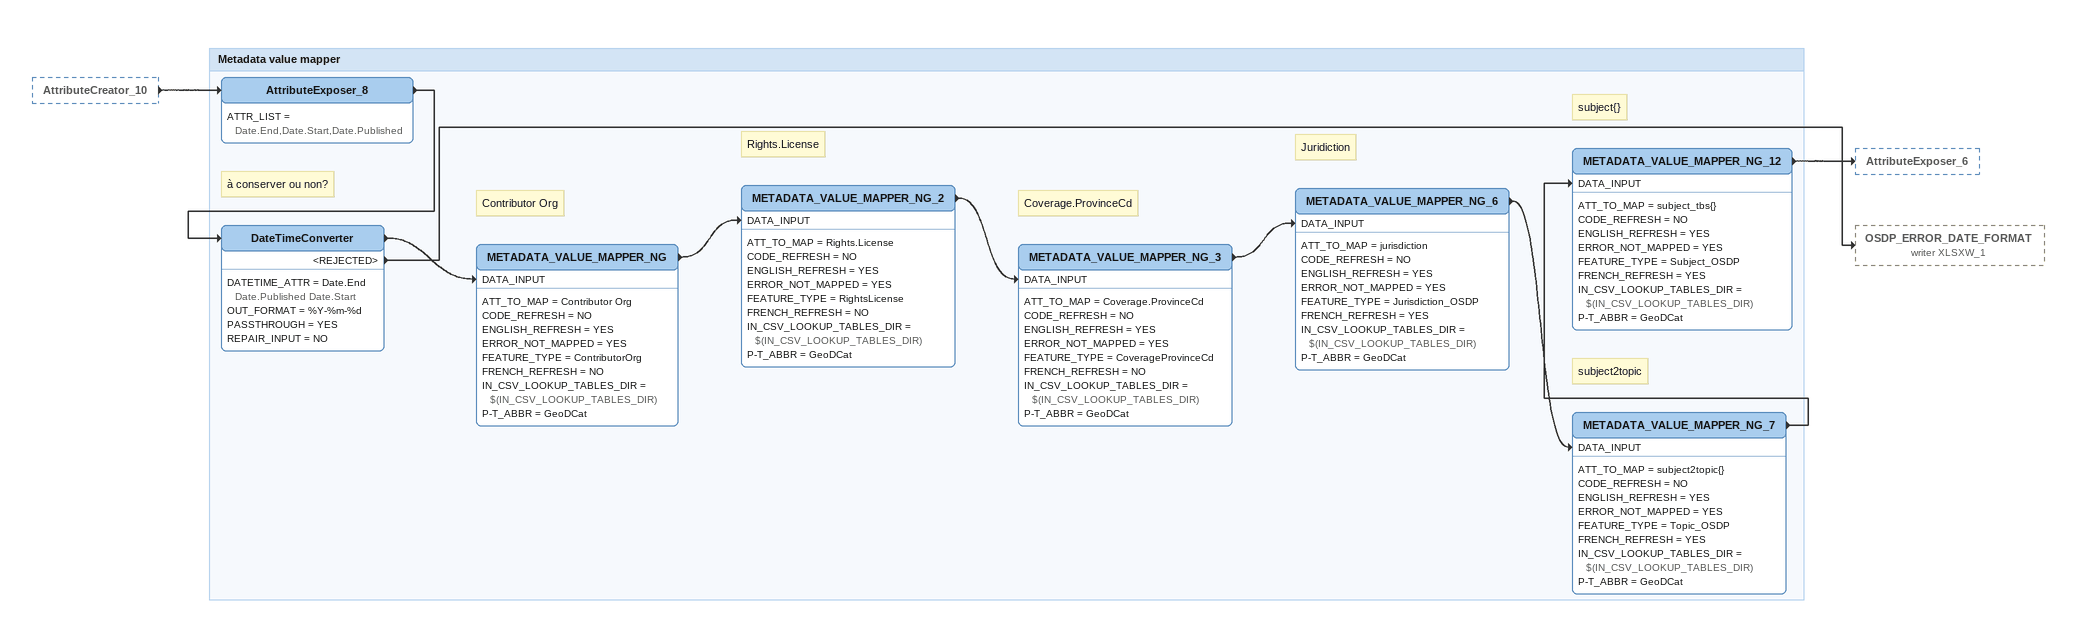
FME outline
AttributeCreator_10 [outside]
    -> AttributeExposer_8

Bookmark: Metadata value mapper
AttributeExposer_8
    ATTR_LIST = Date.End,Date.Start,Date.Published
    -> DateTimeConverter
Note: à conserver ou non?
DateTimeConverter
    DATETIME_ATTR = Date.End Date.Published Date.Start
    OUT_FORMAT = %Y-%m-%d
    PASSTHROUGH = YES
    REPAIR_INPUT = NO
    -> METADATA_VALUE_MAPPER_NG [DATA_INPUT]
    <REJECTED> -> OSDP_ERROR_DATE_FORMAT (writer XLSXW_1)
Note: Contributor Org
METADATA_VALUE_MAPPER_NG
    ATT_TO_MAP = Contributor Org
    CODE_REFRESH = NO
    ENGLISH_REFRESH = YES
    ERROR_NOT_MAPPED = YES
    FEATURE_TYPE = ContributorOrg
    FRENCH_REFRESH = NO
    IN_CSV_LOOKUP_TABLES_DIR = $(IN_CSV_LOOKUP_TABLES_DIR)
    P-T_ABBR = GeoDCat
    -> METADATA_VALUE_MAPPER_NG_2 [DATA_INPUT]
Note: Rights.License
METADATA_VALUE_MAPPER_NG_2
    ATT_TO_MAP = Rights.License
    CODE_REFRESH = NO
    ENGLISH_REFRESH = YES
    ERROR_NOT_MAPPED = YES
    FEATURE_TYPE = RightsLicense
    FRENCH_REFRESH = NO
    IN_CSV_LOOKUP_TABLES_DIR = $(IN_CSV_LOOKUP_TABLES_DIR)
    P-T_ABBR = GeoDCat
    -> METADATA_VALUE_MAPPER_NG_3 [DATA_INPUT]
Note: Coverage.ProvinceCd
METADATA_VALUE_MAPPER_NG_3
    ATT_TO_MAP = Coverage.ProvinceCd
    CODE_REFRESH = NO
    ENGLISH_REFRESH = YES
    ERROR_NOT_MAPPED = YES
    FEATURE_TYPE = CoverageProvinceCd
    FRENCH_REFRESH = NO
    IN_CSV_LOOKUP_TABLES_DIR = $(IN_CSV_LOOKUP_TABLES_DIR)
    P-T_ABBR = GeoDCat
    -> METADATA_VALUE_MAPPER_NG_6 [DATA_INPUT]
Note: Juridiction
METADATA_VALUE_MAPPER_NG_6
    ATT_TO_MAP = jurisdiction
    CODE_REFRESH = NO
    ENGLISH_REFRESH = YES
    ERROR_NOT_MAPPED = YES
    FEATURE_TYPE = Jurisdiction_OSDP
    FRENCH_REFRESH = YES
    IN_CSV_LOOKUP_TABLES_DIR = $(IN_CSV_LOOKUP_TABLES_DIR)
    P-T_ABBR = GeoDCat
    -> METADATA_VALUE_MAPPER_NG_7 [DATA_INPUT]
Note: subject2topic
METADATA_VALUE_MAPPER_NG_7
    ATT_TO_MAP = subject2topic{}
    CODE_REFRESH = NO
    ENGLISH_REFRESH = YES
    ERROR_NOT_MAPPED = YES
    FEATURE_TYPE = Topic_OSDP
    FRENCH_REFRESH = YES
    IN_CSV_LOOKUP_TABLES_DIR = $(IN_CSV_LOOKUP_TABLES_DIR)
    P-T_ABBR = GeoDCat
    -> METADATA_VALUE_MAPPER_NG_12 [DATA_INPUT]
Note: subject{}
METADATA_VALUE_MAPPER_NG_12
    ATT_TO_MAP = subject_tbs{}
    CODE_REFRESH = NO
    ENGLISH_REFRESH = YES
    ERROR_NOT_MAPPED = YES
    FEATURE_TYPE = Subject_OSDP
    FRENCH_REFRESH = YES
    IN_CSV_LOOKUP_TABLES_DIR = $(IN_CSV_LOOKUP_TABLES_DIR)
    P-T_ABBR = GeoDCat
    -> AttributeExposer_6
